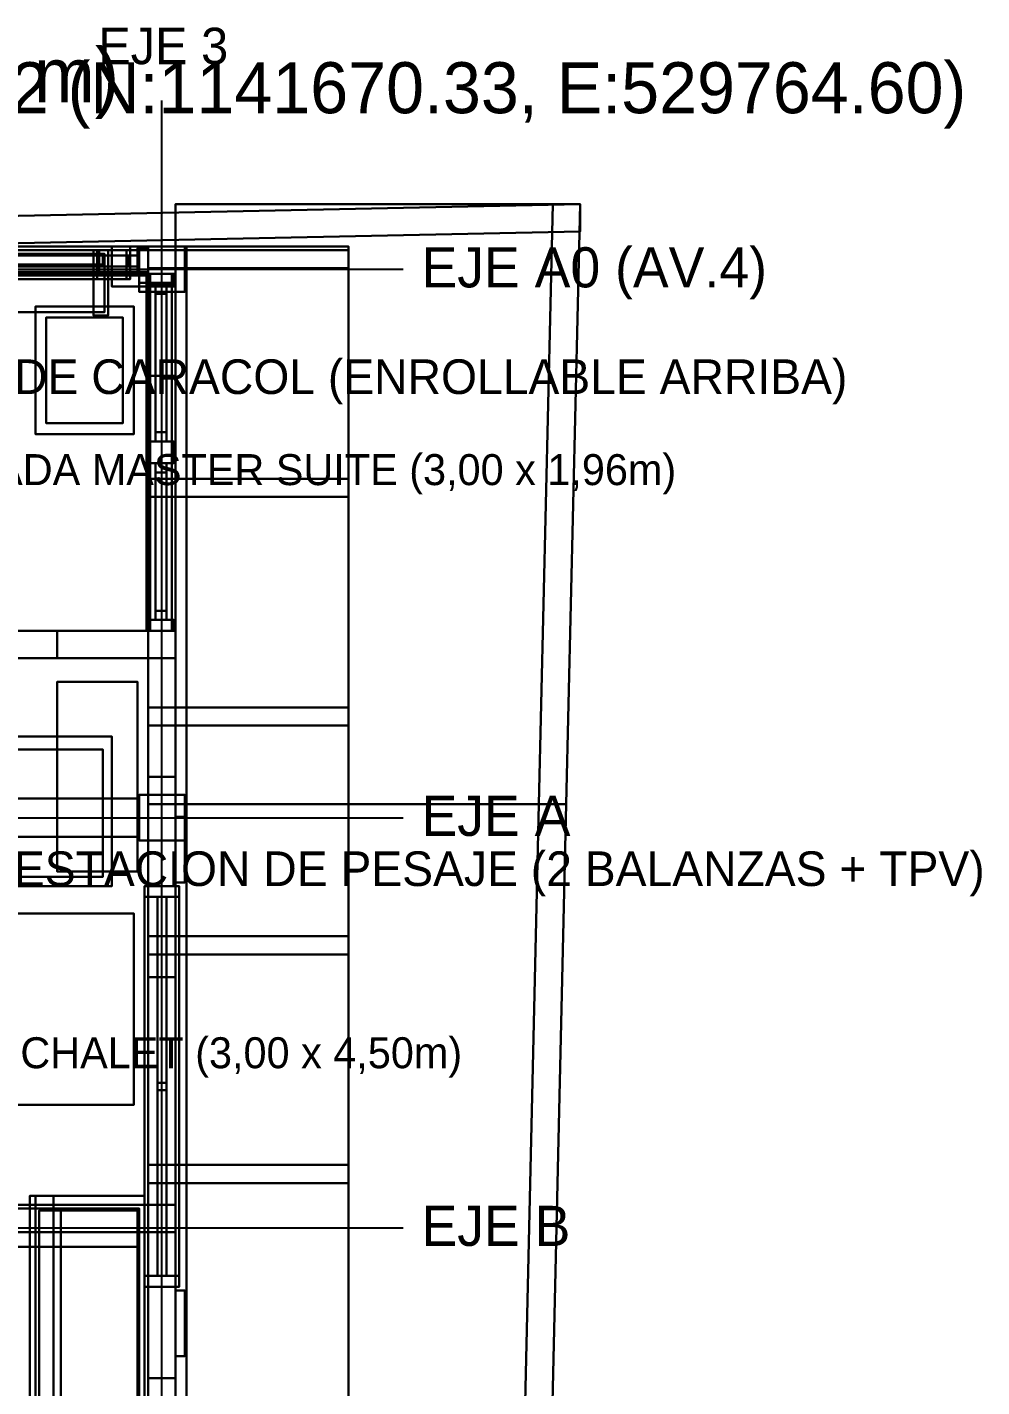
# Model space of a CAD drawing. Header units: metres. Extents: x -0.6 to 96.4, y -1.3 to 40.2.
# Drawn here: x 8.34 to 13.58, y 18.45 to 25.91 of the extents above; entities that cross this region are included whole.
import ezdxf

# ---------------------------------------------------------------- set-up
doc = ezdxf.new("R2010")
doc.units = ezdxf.units.M
for name, color, linetype in [('CERCA_PERIMETRAL_3D', 8, 'CONTINUOUS'), ('COLUMNAS_3D', 1, 'CONTINUOUS'), ('CUBIERTA_CHALET_3D', 9, 'CONTINUOUS'), ('EJES_ESTRUCTURALES', 1, 'CONTINUOUS'), ('LOSA_PISO_3D', 8, 'CONTINUOUS'), ('MUROS_EXTERIORES_3D', 7, 'CONTINUOUS'), ('P2_BALCON_MADERA_3D', 30, 'CONTINUOUS'), ('P2_CARPINTERIA_RUSTICA_3D', 34, 'CONTINUOUS'), ('P2_COLUMNAS_3D', 1, 'CONTINUOUS'), ('P2_LOSA_PISO_3D', 8, 'CONTINUOUS'), ('P2_MOBILIARIO_SUITE_3D', 30, 'CONTINUOUS'), ('P2_MUROS_MADERA_EXT_3D', 34, 'CONTINUOUS'), ('P2_ROTULOS', 6, 'CONTINUOUS'), ('P2_TIMBER_FRAME_3D', 34, 'CONTINUOUS'), ('PB_MOBILIARIO_COMERCIAL_3D', 30, 'CONTINUOUS'), ('PB_TIMBER_FRAME_3D', 34, 'CONTINUOUS'), ('PB_ZOCALO_PIEDRA_3D', 8, 'CONTINUOUS'), ('ROTULOS_TEXTO', 2, 'CONTINUOUS'), ('TERRENO_3D', 3, 'CONTINUOUS')]:
    doc.layers.add(name, color=color, linetype=linetype)

msp = doc.modelspace()

# ---------------------------------------------------------------- linework, layer by layer
at = {"layer": 'CERCA_PERIMETRAL_3D', "color": 1}
for points in [[(0, 24.556, -0.2), (11.3703, 24.7909, -0.2), (11.3703, 24.9409, -0.2), (0, 24.706, -0.2)], [(0, 24.556, 0.1), (11.3703, 24.7909, 0.1), (11.3703, 24.9409, 0.1), (0, 24.706, 0.1)], [(0, 24.706, -0.2), (11.3703, 24.9409, -0.2), (11.3703, 24.9409, 0.1), (0, 24.706, 0.1)], [(11.3703, 24.7909, -0.2), (11.3703, 24.9409, -0.2), (11.3703, 24.9409, 0.1), (11.3703, 24.7909, 0.1)], [(0, 24.556, -0.2), (11.3703, 24.7909, -0.2), (11.3703, 24.7909, 0.1), (0, 24.556, 0.1)]]:
    msp.add_3dface(points, dxfattribs=at)
at = {"layer": 'CERCA_PERIMETRAL_3D', "color": 8}
for points in [[(11.1449, 21.65), (11.2949, 21.65), (11.3703, 24.9409), (11.2203, 24.9409)], [(11.1449, 21.65, 2.2), (11.2949, 21.65, 2.2), (11.3703, 24.9409, 2.2), (11.2203, 24.9409, 2.2)], [(11.1449, 21.65), (11.2203, 24.9409), (11.2203, 24.9409, 2.2), (11.1449, 21.65, 2.2)], [(11.2203, 24.9409), (11.3703, 24.9409), (11.3703, 24.9409, 2.2), (11.2203, 24.9409, 2.2)], [(11.2949, 21.65), (11.3703, 24.9409), (11.3703, 24.9409, 2.2), (11.2949, 21.65, 2.2)], [(10.9743, 14.2, -1.05), (11.1243, 14.2, -1.05), (11.2949, 21.65), (11.1449, 21.65)], [(10.9743, 14.2, 1.15), (11.1243, 14.2, 1.15), (11.2949, 21.65, 2.2), (11.1449, 21.65, 2.2)], [(10.9743, 14.2, -1.05), (11.1449, 21.65), (11.1449, 21.65, 2.2), (10.9743, 14.2, 1.15)], [(11.1243, 14.2, -1.05), (11.2949, 21.65), (11.2949, 21.65, 2.2), (11.1243, 14.2, 1.15)], [(11.1449, 21.65), (11.2949, 21.65), (11.2949, 21.65, 2.2), (11.1449, 21.65, 2.2)], [(11.1449, 21.65), (11.2949, 21.65), (11.2949, 21.65, 2.2), (11.1449, 21.65, 2.2)]]:
    msp.add_3dface(points, dxfattribs=at)
at = {"layer": 'COLUMNAS_3D', "color": 1}
for points in [[(8.95, 24.46), (9.2, 24.46), (9.2, 24.71), (8.95, 24.71)], [(8.95, 24.46, 2.85), (9.2, 24.46, 2.85), (9.2, 24.71, 2.85), (8.95, 24.71, 2.85)], [(8.95, 24.71), (9.2, 24.71), (9.2, 24.71, 2.85), (8.95, 24.71, 2.85)], [(8.95, 24.46), (8.95, 24.71), (8.95, 24.71, 2.85), (8.95, 24.46, 2.85)], [(9.2, 24.46), (9.2, 24.71), (9.2, 24.71, 2.85), (9.2, 24.46, 2.85)], [(8.95, 24.46), (9.2, 24.46), (9.2, 24.46, 2.85), (8.95, 24.46, 2.85)], [(8.95, 21.45), (9.2, 21.45), (9.2, 21.7), (8.95, 21.7)], [(8.95, 21.45, 2.85), (9.2, 21.45, 2.85), (9.2, 21.7, 2.85), (8.95, 21.7, 2.85)], [(8.95, 21.7), (9.2, 21.7), (9.2, 21.7, 2.85), (8.95, 21.7, 2.85)], [(8.95, 21.45), (8.95, 21.7), (8.95, 21.7, 2.85), (8.95, 21.45, 2.85)], [(9.2, 21.45), (9.2, 21.7), (9.2, 21.7, 2.85), (9.2, 21.45, 2.85)], [(8.95, 21.45), (9.2, 21.45), (9.2, 21.45, 2.85), (8.95, 21.45, 2.85)]]:
    msp.add_3dface(points, dxfattribs=at)
at = {"layer": 'CUBIERTA_CHALET_3D', "color": 9}
for points in [[(4.85, 2, 8.6994), (10.1, 2, 5.4189), (10.1, 24.71, 5.4189), (4.85, 24.71, 8.6994)], [(4.85, 2, 8.8794), (10.1, 2, 5.5989), (10.1, 24.71, 5.5989), (4.85, 24.71, 8.8794)], [(4.85, 24.71, 8.6994), (10.1, 24.71, 5.4189), (10.1, 24.71, 5.5989), (4.85, 24.71, 8.8794)], [(10.1, 2, 5.4189), (10.1, 24.71, 5.4189), (10.1, 24.71, 5.5989), (10.1, 2, 5.5989)]]:
    msp.add_3dface(points, dxfattribs=at)
at = {"layer": 'EJES_ESTRUCTURALES', "color": 1}
for p, q in [((9.075, 1.8), (9.075, 25.51)), ((-0.6, 24.585), (10.4, 24.585)), ((-0.6, 21.575), (10.4, 21.575)), ((-0.6, 19.325), (10.4, 19.325))]:
    msp.add_line(p, q, dxfattribs=at)
at = {"layer": 'LOSA_PISO_3D', "color": 8}
for points in [[(0.15, 10.35, -0.15), (9.15, 10.35, -0.15), (9.15, 24.71, -0.15), (0.15, 24.71, -0.15)], [(0.15, 10.35), (9.15, 10.35), (9.15, 24.71), (0.15, 24.71)], [(0.15, 24.71, -0.15), (9.15, 24.71, -0.15), (9.15, 24.71), (0.15, 24.71)], [(9.15, 10.35, -0.15), (9.15, 24.71, -0.15), (9.15, 24.71), (9.15, 10.35)]]:
    msp.add_3dface(points, dxfattribs=at)
at = {"layer": 'MUROS_EXTERIORES_3D', "color": 7}
for points in [[(6.2, 24.56, 2.4), (8.8, 24.56, 2.4), (8.8, 24.71, 2.4), (6.2, 24.71, 2.4)], [(6.2, 24.56, 2.85), (8.8, 24.56, 2.85), (8.8, 24.71, 2.85), (6.2, 24.71, 2.85)], [(6.2, 24.71, 2.4), (8.8, 24.71, 2.4), (8.8, 24.71, 2.85), (6.2, 24.71, 2.85)], [(8.8, 24.56, 2.4), (8.8, 24.71, 2.4), (8.8, 24.71, 2.85), (8.8, 24.56, 2.85)], [(8.8, 24.56), (9.15, 24.56), (9.15, 24.71), (8.8, 24.71)], [(8.8, 24.56, 2.85), (9.15, 24.56, 2.85), (9.15, 24.71, 2.85), (8.8, 24.71, 2.85)], [(8.8, 24.71), (9.15, 24.71), (9.15, 24.71, 2.85), (8.8, 24.71, 2.85)], [(8.8, 24.56), (8.8, 24.71), (8.8, 24.71, 2.85), (8.8, 24.56, 2.85)], [(9, 24), (9.15, 24), (9.15, 24.71), (9, 24.71)], [(9, 24, 2.85), (9.15, 24, 2.85), (9.15, 24.71, 2.85), (9, 24.71, 2.85)], [(9, 24.71), (9.15, 24.71), (9.15, 24.71, 2.85), (9, 24.71, 2.85)], [(9, 24), (9, 24.71), (9, 24.71, 2.85), (9, 24, 2.85)], [(9.15, 24.56), (9.15, 24.71), (9.15, 24.71, 2.85), (9.15, 24.56, 2.85)], [(9.15, 24), (9.15, 24.71), (9.15, 24.71, 2.85), (9.15, 24, 2.85)], [(6.2, 24.56, 2.4), (8.8, 24.56, 2.4), (8.8, 24.56, 2.85), (6.2, 24.56, 2.85)], [(8.8, 24.56), (9.15, 24.56), (9.15, 24.56, 2.85), (8.8, 24.56, 2.85)], [(9, 21.8), (9.15, 21.8), (9.15, 24), (9, 24)], [(9, 21.8, 1), (9.15, 21.8, 1), (9.15, 24, 1), (9, 24, 1)], [(9, 24), (9.15, 24), (9.15, 24, 1), (9, 24, 1)], [(9, 21.8), (9, 24), (9, 24, 1), (9, 21.8, 1)], [(9, 21.8, 2.1), (9.15, 21.8, 2.1), (9.15, 24, 2.1), (9, 24, 2.1)], [(9, 21.8, 2.85), (9.15, 21.8, 2.85), (9.15, 24, 2.85), (9, 24, 2.85)], [(9, 24, 2.1), (9.15, 24, 2.1), (9.15, 24, 2.85), (9, 24, 2.85)], [(9, 21.8, 2.1), (9, 24, 2.1), (9, 24, 2.85), (9, 21.8, 2.85)], [(9, 24), (9.15, 24), (9.15, 24, 2.85), (9, 24, 2.85)], [(9.15, 21.8), (9.15, 24), (9.15, 24, 1), (9.15, 21.8, 1)], [(9.15, 21.8, 2.1), (9.15, 24, 2.1), (9.15, 24, 2.85), (9.15, 21.8, 2.85)], [(9, 20.7), (9.15, 20.7), (9.15, 21.8), (9, 21.8)], [(9, 20.7, 2.85), (9.15, 20.7, 2.85), (9.15, 21.8, 2.85), (9, 21.8, 2.85)], [(9, 21.8), (9.15, 21.8), (9.15, 21.8, 2.85), (9, 21.8, 2.85)], [(9, 20.7), (9, 21.8), (9, 21.8, 2.85), (9, 20.7, 2.85)], [(9, 21.8), (9.15, 21.8), (9.15, 21.8, 1), (9, 21.8, 1)], [(9, 21.8, 2.1), (9.15, 21.8, 2.1), (9.15, 21.8, 2.85), (9, 21.8, 2.85)], [(9.15, 20.7), (9.15, 21.8), (9.15, 21.8, 2.85), (9.15, 20.7, 2.85)], [(9, 14.2, -1.05), (9.15, 14.2, -1.05), (9.15, 21.65, -0.02), (9, 21.65, -0.02)], [(9, 14.2), (9.15, 14.2), (9.15, 21.65), (9, 21.65)], [(9, 21.65, -0.02), (9.15, 21.65, -0.02), (9.15, 21.65), (9, 21.65)], [(9, 14.2, -1.05), (9, 21.65, -0.02), (9, 21.65), (9, 14.2)], [(9.15, 14.2, -1.05), (9.15, 21.65, -0.02), (9.15, 21.65), (9.15, 14.2)], [(9, 18.5), (9.15, 18.5), (9.15, 20.7), (9, 20.7)], [(9, 18.5, 1), (9.15, 18.5, 1), (9.15, 20.7, 1), (9, 20.7, 1)], [(9, 20.7), (9.15, 20.7), (9.15, 20.7, 1), (9, 20.7, 1)], [(9, 18.5), (9, 20.7), (9, 20.7, 1), (9, 18.5, 1)], [(9, 18.5, 2.1), (9.15, 18.5, 2.1), (9.15, 20.7, 2.1), (9, 20.7, 2.1)], [(9, 18.5, 2.85), (9.15, 18.5, 2.85), (9.15, 20.7, 2.85), (9, 20.7, 2.85)], [(9, 20.7, 2.1), (9.15, 20.7, 2.1), (9.15, 20.7, 2.85), (9, 20.7, 2.85)], [(9, 18.5, 2.1), (9, 20.7, 2.1), (9, 20.7, 2.85), (9, 18.5, 2.85)], [(9, 20.7), (9.15, 20.7), (9.15, 20.7, 2.85), (9, 20.7, 2.85)], [(9.15, 18.5), (9.15, 20.7), (9.15, 20.7, 1), (9.15, 18.5, 1)], [(9.15, 18.5, 2.1), (9.15, 20.7, 2.1), (9.15, 20.7, 2.85), (9.15, 18.5, 2.85)], [(9, 17.05), (9.15, 17.05), (9.15, 18.5), (9, 18.5)], [(9, 17.05, 2.85), (9.15, 17.05, 2.85), (9.15, 18.5, 2.85), (9, 18.5, 2.85)], [(9, 18.5), (9.15, 18.5), (9.15, 18.5, 2.85), (9, 18.5, 2.85)], [(9, 17.05), (9, 18.5), (9, 18.5, 2.85), (9, 17.05, 2.85)], [(9, 18.5), (9.15, 18.5), (9.15, 18.5, 1), (9, 18.5, 1)], [(9, 18.5, 2.1), (9.15, 18.5, 2.1), (9.15, 18.5, 2.85), (9, 18.5, 2.85)], [(9.15, 17.05), (9.15, 18.5), (9.15, 18.5, 2.85), (9.15, 17.05, 2.85)]]:
    msp.add_3dface(points, dxfattribs=at)
at = {"layer": 'P2_BALCON_MADERA_3D', "color": 30}
for points in [[(6, 24.55, 3.97), (9, 24.55, 3.97), (9, 24.71, 3.97), (6, 24.71, 3.97)], [(6, 24.55, 4.05), (9, 24.55, 4.05), (9, 24.71, 4.05), (6, 24.71, 4.05)], [(6, 24.71, 3.97), (9, 24.71, 3.97), (9, 24.71, 4.05), (6, 24.71, 4.05)], [(8.94, 24.56, 3), (9, 24.56, 3), (9, 24.7, 3), (8.94, 24.7, 3)], [(8.94, 24.56, 4.05), (9, 24.56, 4.05), (9, 24.7, 4.05), (8.94, 24.7, 4.05)], [(8.94, 24.7, 3), (9, 24.7, 3), (9, 24.7, 4.05), (8.94, 24.7, 4.05)], [(8.94, 24.56, 3), (8.94, 24.7, 3), (8.94, 24.7, 4.05), (8.94, 24.56, 4.05)], [(9, 24.55, 3.97), (9, 24.71, 3.97), (9, 24.71, 4.05), (9, 24.55, 4.05)], [(9, 24.56, 3), (9, 24.7, 3), (9, 24.7, 4.05), (9, 24.56, 4.05)], [(6, 24.57, 3.05), (9, 24.57, 3.05), (9, 24.69, 3.05), (6, 24.69, 3.05)], [(6, 24.57, 3.13), (9, 24.57, 3.13), (9, 24.69, 3.13), (6, 24.69, 3.13)], [(6, 24.69, 3.05), (9, 24.69, 3.05), (9, 24.69, 3.13), (6, 24.69, 3.13)], [(8.06, 24.66, 3.13), (8.11, 24.66, 3.13), (8.94, 24.66, 3.97), (8.89, 24.66, 3.97)], [(8.06, 24.6, 3.13), (8.06, 24.66, 3.13), (8.89, 24.66, 3.97), (8.89, 24.6, 3.97)], [(8.89, 24.66, 3.13), (8.94, 24.66, 3.13), (8.11, 24.66, 3.97), (8.06, 24.66, 3.97)], [(8.89, 24.6, 3.13), (8.89, 24.66, 3.13), (8.06, 24.66, 3.97), (8.06, 24.6, 3.97)], [(8.11, 24.6, 3.13), (8.11, 24.66, 3.13), (8.94, 24.66, 3.97), (8.94, 24.6, 3.97)], [(8.94, 24.6, 3.13), (8.94, 24.66, 3.13), (8.11, 24.66, 3.97), (8.11, 24.6, 3.97)], [(8.89, 24.6, 3.97), (8.94, 24.6, 3.97), (8.94, 24.66, 3.97), (8.89, 24.66, 3.97)], [(8.89, 24.6, 3.13), (8.94, 24.6, 3.13), (8.94, 24.66, 3.13), (8.89, 24.66, 3.13)], [(9, 24.57, 3.05), (9, 24.69, 3.05), (9, 24.69, 3.13), (9, 24.57, 3.13)], [(6, 24.57, 3.05), (9, 24.57, 3.05), (9, 24.57, 3.13), (6, 24.57, 3.13)], [(6, 24.55, 3.97), (9, 24.55, 3.97), (9, 24.55, 4.05), (6, 24.55, 4.05)], [(8.06, 24.6, 3.13), (8.11, 24.6, 3.13), (8.94, 24.6, 3.97), (8.89, 24.6, 3.97)], [(8.89, 24.6, 3.13), (8.94, 24.6, 3.13), (8.11, 24.6, 3.97), (8.06, 24.6, 3.97)], [(8.94, 24.56, 3), (9, 24.56, 3), (9, 24.56, 4.05), (8.94, 24.56, 4.05)], [(8.99, 22.6, 3.97), (9.15, 22.6, 3.97), (9.15, 24.56, 3.97), (8.99, 24.56, 3.97)], [(8.99, 22.6, 4.05), (9.15, 22.6, 4.05), (9.15, 24.56, 4.05), (8.99, 24.56, 4.05)], [(8.99, 24.56, 3.97), (9.15, 24.56, 3.97), (9.15, 24.56, 4.05), (8.99, 24.56, 4.05)], [(8.99, 22.6, 3.97), (8.99, 24.56, 3.97), (8.99, 24.56, 4.05), (8.99, 22.6, 4.05)], [(9, 24.5, 3), (9.14, 24.5, 3), (9.14, 24.56, 3), (9, 24.56, 3)], [(9, 24.5, 4.05), (9.14, 24.5, 4.05), (9.14, 24.56, 4.05), (9, 24.56, 4.05)], [(9, 24.56, 3), (9.14, 24.56, 3), (9.14, 24.56, 4.05), (9, 24.56, 4.05)], [(9, 24.5, 3), (9, 24.56, 3), (9, 24.56, 4.05), (9, 24.5, 4.05)], [(9.01, 22.6, 3.05), (9.13, 22.6, 3.05), (9.13, 24.56, 3.05), (9.01, 24.56, 3.05)], [(9.01, 22.6, 3.13), (9.13, 22.6, 3.13), (9.13, 24.56, 3.13), (9.01, 24.56, 3.13)], [(9.01, 24.56, 3.05), (9.13, 24.56, 3.05), (9.13, 24.56, 3.13), (9.01, 24.56, 3.13)], [(9.01, 22.6, 3.05), (9.01, 24.56, 3.05), (9.01, 24.56, 3.13), (9.01, 22.6, 3.13)], [(9.13, 22.6, 3.05), (9.13, 24.56, 3.05), (9.13, 24.56, 3.13), (9.13, 22.6, 3.13)], [(9.14, 24.5, 3), (9.14, 24.56, 3), (9.14, 24.56, 4.05), (9.14, 24.5, 4.05)], [(9.15, 22.6, 3.97), (9.15, 24.56, 3.97), (9.15, 24.56, 4.05), (9.15, 22.6, 4.05)], [(9, 24.5, 3), (9.14, 24.5, 3), (9.14, 24.5, 4.05), (9, 24.5, 4.05)], [(9.04, 24.45, 3.97), (9.1, 24.45, 3.97), (9.1, 24.5, 3.97), (9.04, 24.5, 3.97)], [(9.04, 23.69, 3.13), (9.1, 23.69, 3.13), (9.1, 24.5, 3.97), (9.04, 24.5, 3.97)], [(9.04, 23.64, 3.13), (9.04, 23.69, 3.13), (9.04, 24.5, 3.97), (9.04, 24.45, 3.97)], [(9.04, 24.45, 3.13), (9.1, 24.45, 3.13), (9.1, 24.5, 3.13), (9.04, 24.5, 3.13)], [(9.04, 24.5, 3.13), (9.1, 24.5, 3.13), (9.1, 23.69, 3.97), (9.04, 23.69, 3.97)], [(9.04, 24.45, 3.13), (9.04, 24.5, 3.13), (9.04, 23.69, 3.97), (9.04, 23.64, 3.97)], [(9.1, 23.64, 3.13), (9.1, 23.69, 3.13), (9.1, 24.5, 3.97), (9.1, 24.45, 3.97)], [(9.1, 24.45, 3.13), (9.1, 24.5, 3.13), (9.1, 23.69, 3.97), (9.1, 23.64, 3.97)], [(9.04, 23.64, 3.13), (9.1, 23.64, 3.13), (9.1, 24.45, 3.97), (9.04, 24.45, 3.97)], [(9.04, 24.45, 3.13), (9.1, 24.45, 3.13), (9.1, 23.64, 3.97), (9.04, 23.64, 3.97)], [(9.04, 23.64, 3.13), (9.1, 23.64, 3.13), (9.1, 23.69, 3.13), (9.04, 23.69, 3.13)], [(9.04, 23.64, 3.97), (9.1, 23.64, 3.97), (9.1, 23.69, 3.97), (9.04, 23.69, 3.97)], [(9, 23.52, 3), (9.14, 23.52, 3), (9.14, 23.64, 3), (9, 23.64, 3)], [(9, 23.52, 4.05), (9.14, 23.52, 4.05), (9.14, 23.64, 4.05), (9, 23.64, 4.05)], [(9, 23.64, 3), (9.14, 23.64, 3), (9.14, 23.64, 4.05), (9, 23.64, 4.05)], [(9, 23.52, 3), (9, 23.64, 3), (9, 23.64, 4.05), (9, 23.52, 4.05)], [(9.14, 23.52, 3), (9.14, 23.64, 3), (9.14, 23.64, 4.05), (9.14, 23.52, 4.05)], [(9, 23.52, 3), (9.14, 23.52, 3), (9.14, 23.52, 4.05), (9, 23.52, 4.05)], [(9.04, 23.47, 3.97), (9.1, 23.47, 3.97), (9.1, 23.52, 3.97), (9.04, 23.52, 3.97)], [(9.04, 22.71, 3.13), (9.1, 22.71, 3.13), (9.1, 23.52, 3.97), (9.04, 23.52, 3.97)], [(9.04, 22.66, 3.13), (9.04, 22.71, 3.13), (9.04, 23.52, 3.97), (9.04, 23.47, 3.97)], [(9.04, 23.47, 3.13), (9.1, 23.47, 3.13), (9.1, 23.52, 3.13), (9.04, 23.52, 3.13)], [(9.04, 23.52, 3.13), (9.1, 23.52, 3.13), (9.1, 22.71, 3.97), (9.04, 22.71, 3.97)], [(9.04, 23.47, 3.13), (9.04, 23.52, 3.13), (9.04, 22.71, 3.97), (9.04, 22.66, 3.97)], [(9.1, 22.66, 3.13), (9.1, 22.71, 3.13), (9.1, 23.52, 3.97), (9.1, 23.47, 3.97)], [(9.1, 23.47, 3.13), (9.1, 23.52, 3.13), (9.1, 22.71, 3.97), (9.1, 22.66, 3.97)], [(9.04, 22.66, 3.13), (9.1, 22.66, 3.13), (9.1, 23.47, 3.97), (9.04, 23.47, 3.97)], [(9.04, 23.47, 3.13), (9.1, 23.47, 3.13), (9.1, 22.66, 3.97), (9.04, 22.66, 3.97)], [(9.04, 22.66, 3.13), (9.1, 22.66, 3.13), (9.1, 22.71, 3.13), (9.04, 22.71, 3.13)], [(9.04, 22.66, 3.97), (9.1, 22.66, 3.97), (9.1, 22.71, 3.97), (9.04, 22.71, 3.97)], [(9, 22.6, 3), (9.14, 22.6, 3), (9.14, 22.66, 3), (9, 22.66, 3)], [(9, 22.6, 4.05), (9.14, 22.6, 4.05), (9.14, 22.66, 4.05), (9, 22.66, 4.05)], [(9, 22.66, 3), (9.14, 22.66, 3), (9.14, 22.66, 4.05), (9, 22.66, 4.05)], [(9, 22.6, 3), (9, 22.66, 3), (9, 22.66, 4.05), (9, 22.6, 4.05)], [(9.14, 22.6, 3), (9.14, 22.66, 3), (9.14, 22.66, 4.05), (9.14, 22.6, 4.05)], [(8.99, 22.6, 3.97), (9.15, 22.6, 3.97), (9.15, 22.6, 4.05), (8.99, 22.6, 4.05)], [(9, 22.6, 3), (9.14, 22.6, 3), (9.14, 22.6, 4.05), (9, 22.6, 4.05)], [(9.01, 22.6, 3.05), (9.13, 22.6, 3.05), (9.13, 22.6, 3.13), (9.01, 22.6, 3.13)]]:
    msp.add_3dface(points, dxfattribs=at)
at = {"layer": 'P2_CARPINTERIA_RUSTICA_3D', "color": 34}
for points in [[(9.15, 21.22, 3.9), (9.2, 21.22, 3.9), (9.2, 21.58, 3.9), (9.15, 21.58, 3.9)], [(9.15, 21.22, 5.2), (9.2, 21.22, 5.2), (9.2, 21.58, 5.2), (9.15, 21.58, 5.2)], [(9.15, 21.58, 3.9), (9.2, 21.58, 3.9), (9.2, 21.58, 5.2), (9.15, 21.58, 5.2)], [(9.15, 21.22, 3.9), (9.15, 21.58, 3.9), (9.15, 21.58, 5.2), (9.15, 21.22, 5.2)], [(9.2, 21.22, 3.9), (9.2, 21.58, 3.9), (9.2, 21.58, 5.2), (9.2, 21.22, 5.2)], [(8.98, 19, 3.9), (9.17, 19, 3.9), (9.17, 21.2, 3.9), (8.98, 21.2, 3.9)], [(8.98, 19, 3.96), (9.17, 19, 3.96), (9.17, 21.2, 3.96), (8.98, 21.2, 3.96)], [(8.98, 21.2, 3.9), (9.17, 21.2, 3.9), (9.17, 21.2, 3.96), (8.98, 21.2, 3.96)], [(8.98, 19, 3.9), (8.98, 21.2, 3.9), (8.98, 21.2, 3.96), (8.98, 19, 3.96)], [(8.98, 19, 5.14), (9.17, 19, 5.14), (9.17, 21.2, 5.14), (8.98, 21.2, 5.14)], [(8.98, 19, 5.2), (9.17, 19, 5.2), (9.17, 21.2, 5.2), (8.98, 21.2, 5.2)], [(8.98, 21.2, 5.14), (9.17, 21.2, 5.14), (9.17, 21.2, 5.2), (8.98, 21.2, 5.2)], [(8.98, 19, 5.14), (8.98, 21.2, 5.14), (8.98, 21.2, 5.2), (8.98, 19, 5.2)], [(8.98, 21.14, 3.96), (9.17, 21.14, 3.96), (9.17, 21.2, 3.96), (8.98, 21.2, 3.96)], [(8.98, 21.14, 5.14), (9.17, 21.14, 5.14), (9.17, 21.2, 5.14), (8.98, 21.2, 5.14)], [(8.98, 21.2, 3.96), (9.17, 21.2, 3.96), (9.17, 21.2, 5.14), (8.98, 21.2, 5.14)], [(8.98, 21.14, 3.96), (8.98, 21.2, 3.96), (8.98, 21.2, 5.14), (8.98, 21.14, 5.14)], [(9.15, 21.22, 3.9), (9.2, 21.22, 3.9), (9.2, 21.22, 5.2), (9.15, 21.22, 5.2)], [(9.17, 19, 3.9), (9.17, 21.2, 3.9), (9.17, 21.2, 3.96), (9.17, 19, 3.96)], [(9.17, 19, 5.14), (9.17, 21.2, 5.14), (9.17, 21.2, 5.2), (9.17, 19, 5.2)], [(9.17, 21.14, 3.96), (9.17, 21.2, 3.96), (9.17, 21.2, 5.14), (9.17, 21.14, 5.14)], [(8.98, 21.14, 3.96), (9.17, 21.14, 3.96), (9.17, 21.14, 5.14), (8.98, 21.14, 5.14)], [(9.05, 19.06, 4.53), (9.1, 19.06, 4.53), (9.1, 21.14, 4.53), (9.05, 21.14, 4.53)], [(9.05, 19.06, 4.57), (9.1, 19.06, 4.57), (9.1, 21.14, 4.57), (9.05, 21.14, 4.57)], [(9.05, 21.14, 4.53), (9.1, 21.14, 4.53), (9.1, 21.14, 4.57), (9.05, 21.14, 4.57)], [(9.05, 19.06, 4.53), (9.05, 21.14, 4.53), (9.05, 21.14, 4.57), (9.05, 19.06, 4.57)], [(9.1, 19.06, 4.53), (9.1, 21.14, 4.53), (9.1, 21.14, 4.57), (9.1, 19.06, 4.57)], [(9.05, 20.08, 3.96), (9.1, 20.08, 3.96), (9.1, 20.12, 3.96), (9.05, 20.12, 3.96)], [(9.05, 20.08, 5.14), (9.1, 20.08, 5.14), (9.1, 20.12, 5.14), (9.05, 20.12, 5.14)], [(9.05, 20.12, 3.96), (9.1, 20.12, 3.96), (9.1, 20.12, 5.14), (9.05, 20.12, 5.14)], [(9.05, 20.08, 3.96), (9.05, 20.12, 3.96), (9.05, 20.12, 5.14), (9.05, 20.08, 5.14)], [(9.05, 20.08, 3.96), (9.1, 20.08, 3.96), (9.1, 20.08, 5.14), (9.05, 20.08, 5.14)], [(9.1, 20.08, 3.96), (9.1, 20.12, 3.96), (9.1, 20.12, 5.14), (9.1, 20.08, 5.14)], [(8.98, 19, 3.96), (9.17, 19, 3.96), (9.17, 19.06, 3.96), (8.98, 19.06, 3.96)], [(8.98, 19, 5.14), (9.17, 19, 5.14), (9.17, 19.06, 5.14), (8.98, 19.06, 5.14)], [(8.98, 19.06, 3.96), (9.17, 19.06, 3.96), (9.17, 19.06, 5.14), (8.98, 19.06, 5.14)], [(8.98, 19, 3.96), (8.98, 19.06, 3.96), (8.98, 19.06, 5.14), (8.98, 19, 5.14)], [(9.05, 19.06, 4.53), (9.1, 19.06, 4.53), (9.1, 19.06, 4.57), (9.05, 19.06, 4.57)], [(9.17, 19, 3.96), (9.17, 19.06, 3.96), (9.17, 19.06, 5.14), (9.17, 19, 5.14)], [(8.98, 19, 3.9), (9.17, 19, 3.9), (9.17, 19, 3.96), (8.98, 19, 3.96)], [(8.98, 19, 5.14), (9.17, 19, 5.14), (9.17, 19, 5.2), (8.98, 19, 5.2)], [(8.98, 19, 3.96), (9.17, 19, 3.96), (9.17, 19, 5.14), (8.98, 19, 5.14)], [(9.15, 18.62, 3.9), (9.2, 18.62, 3.9), (9.2, 18.98, 3.9), (9.15, 18.98, 3.9)], [(9.15, 18.62, 5.2), (9.2, 18.62, 5.2), (9.2, 18.98, 5.2), (9.15, 18.98, 5.2)], [(9.15, 18.98, 3.9), (9.2, 18.98, 3.9), (9.2, 18.98, 5.2), (9.15, 18.98, 5.2)], [(9.15, 18.62, 3.9), (9.15, 18.98, 3.9), (9.15, 18.98, 5.2), (9.15, 18.62, 5.2)], [(9.2, 18.62, 3.9), (9.2, 18.98, 3.9), (9.2, 18.98, 5.2), (9.2, 18.62, 5.2)], [(9.15, 18.62, 3.9), (9.2, 18.62, 3.9), (9.2, 18.62, 5.2), (9.15, 18.62, 5.2)]]:
    msp.add_3dface(points, dxfattribs=at)
at = {"layer": 'P2_COLUMNAS_3D', "color": 1}
for points in [[(8.95, 24.46, 3), (9.2, 24.46, 3), (9.2, 24.71, 3), (8.95, 24.71, 3)], [(8.95, 24.46, 5.85), (9.2, 24.46, 5.85), (9.2, 24.71, 5.85), (8.95, 24.71, 5.85)], [(8.95, 24.71, 3), (9.2, 24.71, 3), (9.2, 24.71, 5.85), (8.95, 24.71, 5.85)], [(8.95, 24.46, 3), (8.95, 24.71, 3), (8.95, 24.71, 5.85), (8.95, 24.46, 5.85)], [(9.2, 24.46, 3), (9.2, 24.71, 3), (9.2, 24.71, 5.85), (9.2, 24.46, 5.85)], [(8.95, 24.46, 3), (9.2, 24.46, 3), (9.2, 24.46, 5.85), (8.95, 24.46, 5.85)], [(8.95, 21.45, 3), (9.2, 21.45, 3), (9.2, 21.7, 3), (8.95, 21.7, 3)], [(8.95, 21.45, 5.85), (9.2, 21.45, 5.85), (9.2, 21.7, 5.85), (8.95, 21.7, 5.85)], [(8.95, 21.7, 3), (9.2, 21.7, 3), (9.2, 21.7, 5.85), (8.95, 21.7, 5.85)], [(8.95, 21.45, 3), (8.95, 21.7, 3), (8.95, 21.7, 5.85), (8.95, 21.45, 5.85)], [(9.2, 21.45, 3), (9.2, 21.7, 3), (9.2, 21.7, 5.85), (9.2, 21.45, 5.85)], [(8.95, 21.45, 3), (9.2, 21.45, 3), (9.2, 21.45, 5.85), (8.95, 21.45, 5.85)]]:
    msp.add_3dface(points, dxfattribs=at)
at = {"layer": 'P2_LOSA_PISO_3D', "color": 8}
for points in [[(0.15, 10.35, 2.85), (9.15, 10.35, 2.85), (9.15, 24.71, 2.85), (0.15, 24.71, 2.85)], [(0.15, 10.35, 3), (9.15, 10.35, 3), (9.15, 24.71, 3), (0.15, 24.71, 3)], [(0.15, 24.71, 2.85), (9.15, 24.71, 2.85), (9.15, 24.71, 3), (0.15, 24.71, 3)], [(9.15, 10.35, 2.85), (9.15, 24.71, 2.85), (9.15, 24.71, 3), (9.15, 10.35, 3)]]:
    msp.add_3dface(points, dxfattribs=at)
at = {"layer": 'P2_MOBILIARIO_SUITE_3D', "color": 8}
for points in [[(8.38, 23.68, 3), (8.92, 23.68, 3), (8.92, 24.38, 3), (8.38, 24.38, 3)], [(8.38, 23.68, 3.5), (8.92, 23.68, 3.5), (8.92, 24.38, 3.5), (8.38, 24.38, 3.5)], [(8.38, 24.38, 3), (8.92, 24.38, 3), (8.92, 24.38, 3.5), (8.38, 24.38, 3.5)], [(8.38, 23.68, 3), (8.38, 24.38, 3), (8.38, 24.38, 3.5), (8.38, 23.68, 3.5)], [(8.92, 23.68, 3), (8.92, 24.38, 3), (8.92, 24.38, 3.5), (8.92, 23.68, 3.5)], [(8.38, 23.68, 3), (8.92, 23.68, 3), (8.92, 23.68, 3.5), (8.38, 23.68, 3.5)]]:
    msp.add_3dface(points, dxfattribs=at)
at = {"layer": 'P2_MOBILIARIO_SUITE_3D', "color": 3}
for points in [[(8.44, 23.74, 3.5), (8.86, 23.74, 3.5), (8.86, 24.32, 3.5), (8.44, 24.32, 3.5)], [(8.44, 23.74, 3.92), (8.86, 23.74, 3.92), (8.86, 24.32, 3.92), (8.44, 24.32, 3.92)], [(8.44, 24.32, 3.5), (8.86, 24.32, 3.5), (8.86, 24.32, 3.92), (8.44, 24.32, 3.92)], [(8.44, 23.74, 3.5), (8.44, 24.32, 3.5), (8.44, 24.32, 3.92), (8.44, 23.74, 3.92)], [(8.86, 23.74, 3.5), (8.86, 24.32, 3.5), (8.86, 24.32, 3.92), (8.86, 23.74, 3.92)], [(8.44, 23.74, 3.5), (8.86, 23.74, 3.5), (8.86, 23.74, 3.92), (8.44, 23.74, 3.92)]]:
    msp.add_3dface(points, dxfattribs=at)
at = {"layer": 'P2_MOBILIARIO_SUITE_3D', "color": 34}
for points in [[(8.5, 21.28, 3), (8.94, 21.28, 3), (8.94, 22.32, 3), (8.5, 22.32, 3)], [(8.5, 21.28, 3.62), (8.94, 21.28, 3.62), (8.94, 22.32, 3.62), (8.5, 22.32, 3.62)], [(8.5, 22.32, 3), (8.94, 22.32, 3), (8.94, 22.32, 3.62), (8.5, 22.32, 3.62)], [(8.5, 21.28, 3), (8.5, 22.32, 3), (8.5, 22.32, 3.62), (8.5, 21.28, 3.62)], [(8.94, 21.28, 3), (8.94, 22.32, 3), (8.94, 22.32, 3.62), (8.94, 21.28, 3.62)], [(8.5, 21.28, 3), (8.94, 21.28, 3), (8.94, 21.28, 3.62), (8.5, 21.28, 3.62)]]:
    msp.add_3dface(points, dxfattribs=at)
at = {"layer": 'P2_MUROS_MADERA_EXT_3D', "color": 34}
for points in [[(4.85, 22.45, 5.85), (9.15, 22.45, 5.85), (9.15, 22.6, 5.85), (4.85, 22.6, 5.85)], [(4.85, 22.45, 8.6994), (9.15, 22.45, 6.0125), (9.15, 22.6, 6.0125), (4.85, 22.6, 8.6994)], [(4.85, 22.6, 5.85), (9.15, 22.6, 5.85), (9.15, 22.6, 6.0125), (4.85, 22.6, 8.6994)], [(6.5, 22.45, 5.25), (8.5, 22.45, 5.25), (8.5, 22.6, 5.25), (6.5, 22.6, 5.25)], [(6.5, 22.45, 5.85), (8.5, 22.45, 5.85), (8.5, 22.6, 5.85), (6.5, 22.6, 5.85)], [(6.5, 22.6, 5.25), (8.5, 22.6, 5.25), (8.5, 22.6, 5.85), (6.5, 22.6, 5.85)], [(8.5, 22.45, 5.25), (8.5, 22.6, 5.25), (8.5, 22.6, 5.85), (8.5, 22.45, 5.85)], [(8.5, 22.45, 3), (9, 22.45, 3), (9, 22.6, 3), (8.5, 22.6, 3)], [(8.5, 22.45, 5.85), (9, 22.45, 5.85), (9, 22.6, 5.85), (8.5, 22.6, 5.85)], [(8.5, 22.6, 3), (9, 22.6, 3), (9, 22.6, 5.85), (8.5, 22.6, 5.85)], [(8.5, 22.45, 3), (8.5, 22.6, 3), (8.5, 22.6, 5.85), (8.5, 22.45, 5.85)], [(9, 22.45, 3), (9, 22.6, 3), (9, 22.6, 5.85), (9, 22.45, 5.85)], [(9, 21.2, 3), (9.15, 21.2, 3), (9.15, 22.6, 3), (9, 22.6, 3)], [(9, 21.2, 6), (9.15, 21.2, 6), (9.15, 22.6, 6), (9, 22.6, 6)], [(9, 22.6, 3), (9.15, 22.6, 3), (9.15, 22.6, 6), (9, 22.6, 6)], [(9, 21.2, 3), (9, 22.6, 3), (9, 22.6, 6), (9, 21.2, 6)], [(9.15, 21.2, 3), (9.15, 22.6, 3), (9.15, 22.6, 6), (9.15, 21.2, 6)], [(9.15, 22.45, 5.85), (9.15, 22.6, 5.85), (9.15, 22.6, 6.0125), (9.15, 22.45, 6.0125)], [(4.85, 22.45, 5.85), (9.15, 22.45, 5.85), (9.15, 22.45, 6.0125), (4.85, 22.45, 8.6994)], [(6.5, 22.45, 5.25), (8.5, 22.45, 5.25), (8.5, 22.45, 5.85), (6.5, 22.45, 5.85)], [(8.5, 22.45, 3), (9, 22.45, 3), (9, 22.45, 5.85), (8.5, 22.45, 5.85)], [(9, 19, 3), (9.15, 19, 3), (9.15, 21.2, 3), (9, 21.2, 3)], [(9, 19, 3.9), (9.15, 19, 3.9), (9.15, 21.2, 3.9), (9, 21.2, 3.9)], [(9, 21.2, 3), (9.15, 21.2, 3), (9.15, 21.2, 3.9), (9, 21.2, 3.9)], [(9, 19, 3), (9, 21.2, 3), (9, 21.2, 3.9), (9, 19, 3.9)], [(9, 19, 5.2), (9.15, 19, 5.2), (9.15, 21.2, 5.2), (9, 21.2, 5.2)], [(9, 19, 6), (9.15, 19, 6), (9.15, 21.2, 6), (9, 21.2, 6)], [(9, 21.2, 5.2), (9.15, 21.2, 5.2), (9.15, 21.2, 6), (9, 21.2, 6)], [(9, 19, 5.2), (9, 21.2, 5.2), (9, 21.2, 6), (9, 19, 6)], [(9, 21.2, 3), (9.15, 21.2, 3), (9.15, 21.2, 6), (9, 21.2, 6)], [(9.15, 19, 3), (9.15, 21.2, 3), (9.15, 21.2, 3.9), (9.15, 19, 3.9)], [(9.15, 19, 5.2), (9.15, 21.2, 5.2), (9.15, 21.2, 6), (9.15, 19, 6)], [(9, 14.65, 3), (9.15, 14.65, 3), (9.15, 19, 3), (9, 19, 3)], [(9, 14.65, 6), (9.15, 14.65, 6), (9.15, 19, 6), (9, 19, 6)], [(9, 19, 3), (9.15, 19, 3), (9.15, 19, 6), (9, 19, 6)], [(9, 14.65, 3), (9, 19, 3), (9, 19, 6), (9, 14.65, 6)], [(9, 19, 3), (9.15, 19, 3), (9.15, 19, 3.9), (9, 19, 3.9)], [(9, 19, 5.2), (9.15, 19, 5.2), (9.15, 19, 6), (9, 19, 6)], [(9.15, 14.65, 3), (9.15, 19, 3), (9.15, 19, 6), (9.15, 14.65, 6)]]:
    msp.add_3dface(points, dxfattribs=at)
at = {"layer": 'P2_TIMBER_FRAME_3D', "color": 34}
for points in [[(0.45, 24.56, 5.67), (9.15, 24.56, 5.67), (9.15, 24.71, 5.67), (0.45, 24.71, 5.67)], [(0.45, 24.56, 5.85), (9.15, 24.56, 5.85), (9.15, 24.71, 5.85), (0.45, 24.71, 5.85)], [(0.45, 24.71, 5.67), (9.15, 24.71, 5.67), (9.15, 24.71, 5.85), (0.45, 24.71, 5.85)], [(8.95, 24.51, 3), (9.15, 24.51, 3), (9.15, 24.71, 3), (8.95, 24.71, 3)], [(8.95, 24.51, 6), (9.15, 24.51, 6), (9.15, 24.71, 6), (8.95, 24.71, 6)], [(8.95, 24.71, 3), (9.15, 24.71, 3), (9.15, 24.71, 6), (8.95, 24.71, 6)], [(8.95, 24.51, 3), (8.95, 24.71, 3), (8.95, 24.71, 6), (8.95, 24.51, 6)], [(9.15, 24.51, 3), (9.15, 24.71, 3), (9.15, 24.71, 6), (9.15, 24.51, 6)], [(9.15, 24.56, 5.67), (9.15, 24.71, 5.67), (9.15, 24.71, 5.85), (9.15, 24.56, 5.85)], [(9, 24.59, 5.9662), (10.1, 24.59, 5.2789), (10.1, 24.69, 5.2789), (9, 24.69, 5.9662)], [(9, 24.59, 6.1062), (10.1, 24.59, 5.4189), (10.1, 24.69, 5.4189), (9, 24.69, 6.1062)], [(9, 24.69, 5.9662), (10.1, 24.69, 5.2789), (10.1, 24.69, 5.4189), (9, 24.69, 6.1062)], [(9, 24.59, 5.9662), (9, 24.69, 5.9662), (9, 24.69, 6.1062), (9, 24.59, 6.1062)], [(10.1, 24.59, 5.2789), (10.1, 24.69, 5.2789), (10.1, 24.69, 5.4189), (10.1, 24.59, 5.4189)], [(0.45, 24.56, 5.67), (9.15, 24.56, 5.67), (9.15, 24.56, 5.85), (0.45, 24.56, 5.85)], [(9, 24.59, 5.9662), (10.1, 24.59, 5.2789), (10.1, 24.59, 5.4189), (9, 24.59, 6.1062)], [(8.95, 24.51, 3), (9.15, 24.51, 3), (9.15, 24.51, 6), (8.95, 24.51, 6)], [(9, 23.335, 5.9662), (10.1, 23.335, 5.2789), (10.1, 23.435, 5.2789), (9, 23.435, 5.9662)], [(9, 23.335, 6.1062), (10.1, 23.335, 5.4189), (10.1, 23.435, 5.4189), (9, 23.435, 6.1062)], [(9, 23.435, 5.9662), (10.1, 23.435, 5.2789), (10.1, 23.435, 5.4189), (9, 23.435, 6.1062)], [(9, 23.335, 5.9662), (9, 23.435, 5.9662), (9, 23.435, 6.1062), (9, 23.335, 6.1062)], [(10.1, 23.335, 5.2789), (10.1, 23.435, 5.2789), (10.1, 23.435, 5.4189), (10.1, 23.335, 5.4189)], [(9, 23.335, 5.9662), (10.1, 23.335, 5.2789), (10.1, 23.335, 5.4189), (9, 23.335, 6.1062)], [(9, 22.08, 5.9662), (10.1, 22.08, 5.2789), (10.1, 22.18, 5.2789), (9, 22.18, 5.9662)], [(9, 22.08, 6.1062), (10.1, 22.08, 5.4189), (10.1, 22.18, 5.4189), (9, 22.18, 6.1062)], [(9, 22.18, 5.9662), (10.1, 22.18, 5.2789), (10.1, 22.18, 5.4189), (9, 22.18, 6.1062)], [(9, 22.08, 5.9662), (9, 22.18, 5.9662), (9, 22.18, 6.1062), (9, 22.08, 6.1062)], [(10.1, 22.08, 5.2789), (10.1, 22.18, 5.2789), (10.1, 22.18, 5.4189), (10.1, 22.08, 5.4189)], [(9, 22.08, 5.9662), (10.1, 22.08, 5.2789), (10.1, 22.08, 5.4189), (9, 22.08, 6.1062)], [(9, 20.825, 5.9662), (10.1, 20.825, 5.2789), (10.1, 20.925, 5.2789), (9, 20.925, 5.9662)], [(9, 20.825, 6.1062), (10.1, 20.825, 5.4189), (10.1, 20.925, 5.4189), (9, 20.925, 6.1062)], [(9, 20.925, 5.9662), (10.1, 20.925, 5.2789), (10.1, 20.925, 5.4189), (9, 20.925, 6.1062)], [(9, 20.825, 5.9662), (9, 20.925, 5.9662), (9, 20.925, 6.1062), (9, 20.825, 6.1062)], [(10.1, 20.825, 5.2789), (10.1, 20.925, 5.2789), (10.1, 20.925, 5.4189), (10.1, 20.825, 5.4189)], [(9, 20.825, 5.9662), (10.1, 20.825, 5.2789), (10.1, 20.825, 5.4189), (9, 20.825, 6.1062)], [(9, 19.57, 5.9662), (10.1, 19.57, 5.2789), (10.1, 19.67, 5.2789), (9, 19.67, 5.9662)], [(9, 19.57, 6.1062), (10.1, 19.57, 5.4189), (10.1, 19.67, 5.4189), (9, 19.67, 6.1062)], [(9, 19.67, 5.9662), (10.1, 19.67, 5.2789), (10.1, 19.67, 5.4189), (9, 19.67, 6.1062)], [(9, 19.57, 5.9662), (9, 19.67, 5.9662), (9, 19.67, 6.1062), (9, 19.57, 6.1062)], [(10.1, 19.57, 5.2789), (10.1, 19.67, 5.2789), (10.1, 19.67, 5.4189), (10.1, 19.57, 5.4189)], [(9, 19.57, 5.9662), (10.1, 19.57, 5.2789), (10.1, 19.57, 5.4189), (9, 19.57, 6.1062)], [(0.45, 19.3, 5.67), (9.15, 19.3, 5.67), (9.15, 19.45, 5.67), (0.45, 19.45, 5.67)], [(0.45, 19.3, 5.85), (9.15, 19.3, 5.85), (9.15, 19.45, 5.85), (0.45, 19.45, 5.85)], [(0.45, 19.45, 5.67), (9.15, 19.45, 5.67), (9.15, 19.45, 5.85), (0.45, 19.45, 5.85)], [(9.15, 19.3, 5.67), (9.15, 19.45, 5.67), (9.15, 19.45, 5.85), (9.15, 19.3, 5.85)], [(0.45, 19.3, 5.67), (9.15, 19.3, 5.67), (9.15, 19.3, 5.85), (0.45, 19.3, 5.85)]]:
    msp.add_3dface(points, dxfattribs=at)
at = {"layer": 'PB_MOBILIARIO_COMERCIAL_3D', "color": 8}
for points in [[(6.24, 24.35, 2.1), (8.76, 24.35, 2.1), (8.76, 24.67, 2.1), (6.24, 24.67, 2.1)], [(6.24, 24.35, 2.38), (8.76, 24.35, 2.38), (8.76, 24.67, 2.38), (6.24, 24.67, 2.38)], [(6.24, 24.67, 2.1), (8.76, 24.67, 2.1), (8.76, 24.67, 2.38), (6.24, 24.67, 2.38)], [(6.25, 24.61, 1.98), (8.75, 24.61, 1.98), (8.75, 24.66, 1.98), (6.25, 24.66, 1.98)], [(6.25, 24.61, 2.1), (8.75, 24.61, 2.1), (8.75, 24.66, 2.1), (6.25, 24.66, 2.1)], [(6.25, 24.66, 1.98), (8.75, 24.66, 1.98), (8.75, 24.66, 2.1), (6.25, 24.66, 2.1)], [(8.73, 24.57), (8.8, 24.57), (8.8, 24.69), (8.73, 24.69)], [(8.73, 24.57, 2.4), (8.8, 24.57, 2.4), (8.8, 24.69, 2.4), (8.73, 24.69, 2.4)], [(8.73, 24.69), (8.8, 24.69), (8.8, 24.69, 2.4), (8.73, 24.69, 2.4)], [(8.73, 24.57), (8.73, 24.69), (8.73, 24.69, 2.4), (8.73, 24.57, 2.4)], [(8.75, 24.61, 1.98), (8.75, 24.66, 1.98), (8.75, 24.66, 2.1), (8.75, 24.61, 2.1)], [(8.76, 24.35, 2.1), (8.76, 24.67, 2.1), (8.76, 24.67, 2.38), (8.76, 24.35, 2.38)], [(8.8, 24.57), (8.8, 24.69), (8.8, 24.69, 2.4), (8.8, 24.57, 2.4)], [(6.25, 24.61, 1.98), (8.75, 24.61, 1.98), (8.75, 24.61, 2.1), (6.25, 24.61, 2.1)], [(8.73, 24.57), (8.8, 24.57), (8.8, 24.57, 2.4), (8.73, 24.57, 2.4)], [(6.24, 24.35, 2.1), (8.76, 24.35, 2.1), (8.76, 24.35, 2.38), (6.24, 24.35, 2.38)]]:
    msp.add_3dface(points, dxfattribs=at)
at = {"layer": 'PB_MOBILIARIO_COMERCIAL_3D', "color": 30}
for points in [[(8.7, 24.33, 2.08), (8.78, 24.33, 2.08), (8.78, 24.69, 2.08), (8.7, 24.69, 2.08)], [(8.7, 24.33, 2.4), (8.78, 24.33, 2.4), (8.78, 24.69, 2.4), (8.7, 24.69, 2.4)], [(8.7, 24.69, 2.08), (8.78, 24.69, 2.08), (8.78, 24.69, 2.4), (8.7, 24.69, 2.4)], [(8.7, 24.33, 2.08), (8.7, 24.69, 2.08), (8.7, 24.69, 2.4), (8.7, 24.33, 2.4)], [(8.78, 24.33, 2.08), (8.78, 24.69, 2.08), (8.78, 24.69, 2.4), (8.78, 24.33, 2.4)], [(8.7, 24.33, 2.08), (8.78, 24.33, 2.08), (8.78, 24.33, 2.4), (8.7, 24.33, 2.4)]]:
    msp.add_3dface(points, dxfattribs=at)
at = {"layer": 'PB_MOBILIARIO_COMERCIAL_3D', "color": 34}
for points in [[(6.98, 21.2, 0.92), (8.8, 21.2, 0.92), (8.8, 22.02, 0.92), (6.98, 22.02, 0.92)], [(6.98, 21.2, 1), (8.8, 21.2, 1), (8.8, 22.02, 1), (6.98, 22.02, 1)], [(6.98, 22.02, 0.92), (8.8, 22.02, 0.92), (8.8, 22.02, 1), (6.98, 22.02, 1)], [(8.8, 21.2, 0.92), (8.8, 22.02, 0.92), (8.8, 22.02, 1), (8.8, 21.2, 1)], [(6.98, 21.2, 0.92), (8.8, 21.2, 0.92), (8.8, 21.2, 1), (6.98, 21.2, 1)], [(8.15, 20), (8.92, 20), (8.92, 21.05), (8.15, 21.05)], [(8.15, 20, 0.88), (8.92, 20, 0.88), (8.92, 21.05, 0.88), (8.15, 21.05, 0.88)], [(8.15, 21.05), (8.92, 21.05), (8.92, 21.05, 0.88), (8.15, 21.05, 0.88)], [(8.92, 20), (8.92, 21.05), (8.92, 21.05, 0.88), (8.92, 20, 0.88)], [(8.15, 20), (8.92, 20), (8.92, 20, 0.88), (8.15, 20, 0.88)], [(8.35, 9.2, 0.25), (8.98, 9.2, 0.25), (8.98, 19.5, 0.25), (8.35, 19.5, 0.25)], [(8.35, 9.2, 0.58), (8.98, 9.2, 0.58), (8.98, 19.5, 0.58), (8.35, 19.5, 0.58)], [(8.35, 19.5, 0.25), (8.98, 19.5, 0.25), (8.98, 19.5, 0.58), (8.35, 19.5, 0.58)], [(8.35, 9.2, 0.25), (8.35, 19.5, 0.25), (8.35, 19.5, 0.58), (8.35, 9.2, 0.58)], [(8.48, 9.2, 0.66), (8.98, 9.2, 0.66), (8.98, 19.5, 0.66), (8.48, 19.5, 0.66)], [(8.48, 9.2, 0.88), (8.98, 9.2, 0.88), (8.98, 19.5, 0.88), (8.48, 19.5, 0.88)], [(8.48, 19.5, 0.66), (8.98, 19.5, 0.66), (8.98, 19.5, 0.88), (8.48, 19.5, 0.88)], [(8.48, 9.2, 0.66), (8.48, 19.5, 0.66), (8.48, 19.5, 0.88), (8.48, 9.2, 0.88)], [(8.98, 9.2, 0.25), (8.98, 19.5, 0.25), (8.98, 19.5, 0.58), (8.98, 9.2, 0.58)], [(8.98, 9.2, 0.66), (8.98, 19.5, 0.66), (8.98, 19.5, 0.88), (8.98, 9.2, 0.88)]]:
    msp.add_3dface(points, dxfattribs=at)
at = {"layer": 'PB_MOBILIARIO_COMERCIAL_3D', "color": 3}
for points in [[(8.4, 9.28, 0.58), (8.94, 9.28, 0.58), (8.94, 19.42, 0.58), (8.4, 19.42, 0.58)], [(8.4, 9.28, 0.66), (8.94, 9.28, 0.66), (8.94, 19.42, 0.66), (8.4, 19.42, 0.66)], [(8.4, 19.42, 0.58), (8.94, 19.42, 0.58), (8.94, 19.42, 0.66), (8.4, 19.42, 0.66)], [(8.4, 9.28, 0.58), (8.4, 19.42, 0.58), (8.4, 19.42, 0.66), (8.4, 9.28, 0.66)], [(8.94, 9.28, 0.58), (8.94, 19.42, 0.58), (8.94, 19.42, 0.66), (8.94, 9.28, 0.66)]]:
    msp.add_3dface(points, dxfattribs=at)
at = {"layer": 'PB_MOBILIARIO_COMERCIAL_3D', "color": 1}
for points in [[(8.52, 9.28, 0.88), (8.95, 9.28, 0.88), (8.95, 19.42, 0.88), (8.52, 19.42, 0.88)], [(8.52, 9.28, 0.96), (8.95, 9.28, 0.96), (8.95, 19.42, 0.96), (8.52, 19.42, 0.96)], [(8.52, 19.42, 0.88), (8.95, 19.42, 0.88), (8.95, 19.42, 0.96), (8.52, 19.42, 0.96)], [(8.52, 9.28, 0.88), (8.52, 19.42, 0.88), (8.52, 19.42, 0.96), (8.52, 9.28, 0.96)], [(8.95, 9.28, 0.88), (8.95, 19.42, 0.88), (8.95, 19.42, 0.96), (8.95, 9.28, 0.96)]]:
    msp.add_3dface(points, dxfattribs=at)
at = {"layer": 'PB_TIMBER_FRAME_3D', "color": 34}
for points in [[(3.55, 24.55, 2.42), (8.9, 24.55, 2.42), (8.9, 24.71, 2.42), (3.55, 24.71, 2.42)], [(3.55, 24.55, 2.52), (8.9, 24.55, 2.52), (8.9, 24.71, 2.52), (3.55, 24.71, 2.52)], [(3.55, 24.71, 2.42), (8.9, 24.71, 2.42), (8.9, 24.71, 2.52), (3.55, 24.71, 2.52)], [(8.9, 24.55, 2.42), (8.9, 24.71, 2.42), (8.9, 24.71, 2.52), (8.9, 24.55, 2.52)], [(8.72, 24.53, 2.25), (8.88, 24.53, 2.25), (8.88, 24.69, 2.25), (8.72, 24.69, 2.25)], [(8.72, 24.53, 2.42), (8.88, 24.53, 2.42), (8.88, 24.69, 2.42), (8.72, 24.69, 2.42)], [(8.72, 24.69, 2.25), (8.88, 24.69, 2.25), (8.88, 24.69, 2.42), (8.72, 24.69, 2.42)], [(8.72, 24.53, 2.25), (8.72, 24.69, 2.25), (8.72, 24.69, 2.42), (8.72, 24.53, 2.42)], [(8.88, 24.53, 2.25), (8.88, 24.69, 2.25), (8.88, 24.69, 2.42), (8.88, 24.53, 2.42)], [(3.55, 24.55, 2.42), (8.9, 24.55, 2.42), (8.9, 24.55, 2.52), (3.55, 24.55, 2.52)], [(8.72, 24.53, 2.25), (8.88, 24.53, 2.25), (8.88, 24.53, 2.42), (8.72, 24.53, 2.42)], [(3.45, 21.47, 2.65), (8.95, 21.47, 2.65), (8.95, 21.68, 2.65), (3.45, 21.68, 2.65)], [(3.45, 21.47, 2.85), (8.95, 21.47, 2.85), (8.95, 21.68, 2.85), (3.45, 21.68, 2.85)], [(3.45, 21.68, 2.65), (8.95, 21.68, 2.65), (8.95, 21.68, 2.85), (3.45, 21.68, 2.85)], [(8.95, 21.47, 2.65), (8.95, 21.68, 2.65), (8.95, 21.68, 2.85), (8.95, 21.47, 2.85)], [(3.45, 21.47, 2.65), (8.95, 21.47, 2.65), (8.95, 21.47, 2.85), (3.45, 21.47, 2.85)], [(3.45, 19.22, 2.65), (8.95, 19.22, 2.65), (8.95, 19.43, 2.65), (3.45, 19.43, 2.65)], [(3.45, 19.22, 2.85), (8.95, 19.22, 2.85), (8.95, 19.43, 2.85), (3.45, 19.43, 2.85)], [(3.45, 19.43, 2.65), (8.95, 19.43, 2.65), (8.95, 19.43, 2.85), (3.45, 19.43, 2.85)], [(8.95, 19.22, 2.65), (8.95, 19.43, 2.65), (8.95, 19.43, 2.85), (8.95, 19.22, 2.85)], [(3.45, 19.22, 2.65), (8.95, 19.22, 2.65), (8.95, 19.22, 2.85), (3.45, 19.22, 2.85)]]:
    msp.add_3dface(points, dxfattribs=at)
at = {"layer": 'PB_TIMBER_FRAME_3D', "color": 30}
for points in [[(3.55, 24.53, 2.52), (8.9, 24.53, 2.52), (8.9, 24.71, 2.52), (3.55, 24.71, 2.52)], [(3.55, 24.53, 2.7), (8.9, 24.53, 2.7), (8.9, 24.71, 2.7), (3.55, 24.71, 2.7)], [(3.55, 24.71, 2.52), (8.9, 24.71, 2.52), (8.9, 24.71, 2.7), (3.55, 24.71, 2.7)], [(8.9, 24.53, 2.52), (8.9, 24.71, 2.52), (8.9, 24.71, 2.7), (8.9, 24.53, 2.7)], [(3.55, 24.53, 2.52), (8.9, 24.53, 2.52), (8.9, 24.53, 2.7), (3.55, 24.53, 2.7)]]:
    msp.add_3dface(points, dxfattribs=at)
at = {"layer": 'PB_ZOCALO_PIEDRA_3D', "color": 8}
for points in [[(8.8, 24.49), (9.15, 24.49), (9.15, 24.71), (8.8, 24.71)], [(8.8, 24.49, 2.85), (9.15, 24.49, 2.85), (9.15, 24.71, 2.85), (8.8, 24.71, 2.85)], [(8.8, 24.71), (9.15, 24.71), (9.15, 24.71, 2.85), (8.8, 24.71, 2.85)], [(8.8, 24.49), (8.8, 24.71), (8.8, 24.71, 2.85), (8.8, 24.49, 2.85)], [(9.15, 24.49), (9.15, 24.71), (9.15, 24.71, 2.85), (9.15, 24.49, 2.85)], [(9.15, 3), (9.21, 3), (9.21, 24.71), (9.15, 24.71)], [(9.15, 3, 0.95), (9.21, 3, 0.95), (9.21, 24.71, 0.95), (9.15, 24.71, 0.95)], [(9.15, 24.71), (9.21, 24.71), (9.21, 24.71, 0.95), (9.15, 24.71, 0.95)], [(9.15, 3), (9.15, 24.71), (9.15, 24.71, 0.95), (9.15, 3, 0.95)], [(9.21, 3), (9.21, 24.71), (9.21, 24.71, 0.95), (9.21, 3, 0.95)], [(8.8, 24.49), (9.15, 24.49), (9.15, 24.49, 2.85), (8.8, 24.49, 2.85)], [(7.05, 21.25), (8.75, 21.25), (8.75, 21.95), (7.05, 21.95)], [(7.05, 21.25, 0.92), (8.75, 21.25, 0.92), (8.75, 21.95, 0.92), (7.05, 21.95, 0.92)], [(7.05, 21.95), (8.75, 21.95), (8.75, 21.95, 0.92), (7.05, 21.95, 0.92)], [(8.75, 21.25), (8.75, 21.95), (8.75, 21.95, 0.92), (8.75, 21.25, 0.92)], [(7.05, 21.25), (8.75, 21.25), (8.75, 21.25, 0.92), (7.05, 21.25, 0.92)], [(8.38, 9.2), (8.98, 9.2), (8.98, 19.5), (8.38, 19.5)], [(8.38, 9.2, 0.25), (8.98, 9.2, 0.25), (8.98, 19.5, 0.25), (8.38, 19.5, 0.25)], [(8.38, 19.5), (8.98, 19.5), (8.98, 19.5, 0.25), (8.38, 19.5, 0.25)], [(8.38, 9.2), (8.38, 19.5), (8.38, 19.5, 0.25), (8.38, 9.2, 0.25)], [(8.98, 9.2), (8.98, 19.5), (8.98, 19.5, 0.25), (8.98, 9.2, 0.25)]]:
    msp.add_3dface(points, dxfattribs=at)
at = {"layer": 'TERRENO_3D', "color": 3}
for points in [[(9.15, 21.65, -0.2), (11.2949, 21.65, -0.2), (11.3703, 24.9409, -0.2), (9.15, 24.9409, -0.2)], [(9.15, 21.65), (11.2949, 21.65), (11.3703, 24.9409), (9.15, 24.9409)], [(9.15, 24.9409, -0.2), (11.3703, 24.9409, -0.2), (11.3703, 24.9409), (9.15, 24.9409)], [(9.15, 21.65, -0.2), (9.15, 24.9409, -0.2), (9.15, 24.9409), (9.15, 21.65)], [(11.2949, 21.65, -0.2), (11.3703, 24.9409, -0.2), (11.3703, 24.9409), (11.2949, 21.65)], [(0.15, 14.2, -1.25), (9, 14.2, -1.25), (9, 24.71, -0.2), (0.15, 24.71, -0.2)], [(0.15, 14.2, -1.05), (9, 14.2, -1.05), (9, 24.71, -0.15), (0.15, 24.71, -0.15)], [(0.15, 24.71, -0.2), (9, 24.71, -0.2), (9, 24.71, -0.15), (0.15, 24.71, -0.15)], [(9, 14.2, -1.25), (9, 24.71, -0.2), (9, 24.71, -0.15), (9, 14.2, -1.05)], [(9.15, 14.2, -1.25), (11.1243, 14.2, -1.25), (11.2949, 21.65, -0.2), (9.15, 21.65, -0.2)], [(9.15, 14.2, -1.05), (11.1243, 14.2, -1.05), (11.2949, 21.65), (9.15, 21.65)], [(9.15, 21.65, -0.2), (11.2949, 21.65, -0.2), (11.2949, 21.65), (9.15, 21.65)], [(9.15, 14.2, -1.25), (9.15, 21.65, -0.2), (9.15, 21.65), (9.15, 14.2, -1.05)], [(9.15, 21.65, -0.2), (11.2949, 21.65, -0.2), (11.2949, 21.65), (9.15, 21.65)], [(11.1243, 14.2, -1.25), (11.2949, 21.65, -0.2), (11.2949, 21.65), (11.1243, 14.2, -1.05)]]:
    msp.add_3dface(points, dxfattribs=at)

# ---------------------------------------------------------------- texts
at = {"layer": 'EJES_ESTRUCTURALES', "color": 1}
for s, height, p in [('EJE 3', 0.2, (8.725, 25.71)), ('EJE A0 (AV.4)', 0.22, (10.5, 24.485)), ('EJE A', 0.22, (10.5, 21.475)), ('EJE B', 0.22, (10.5, 19.225))]:
    msp.add_text(s, height=height, dxfattribs=at).set_placement(p)
at = {"layer": 'P2_ROTULOS', "color": 6}
for s, p in [('P2: TERRAZA PRIVADA MASTER SUITE (3,00 x 1,96m)', (6.1, 23.4, 3.05)), ('P2: MASTER SUITE CHALET (3,00 x 4,50m)', (6.15, 20.2, 3.05))]:
    msp.add_text(s, height=0.17, dxfattribs=at).set_placement(p)
at = {"layer": 'ROTULOS_TEXTO', "color": 2}
for s, p in [('P1: ENTRADAS CON SANTAMARIA DE CARACOL (ENROLLABLE ARRIBA)', (4, 23.9, 0.05)), ('P1: CAJA & ESTACION DE PESAJE (2 BALANZAS + TPV)', (6.85, 21.2, 0.05))]:
    msp.add_text(s, height=0.19, dxfattribs=at).set_placement(p)
at = {"layer": 'TERRENO_3D', "color": 2}
msp.add_text('FRENTE AVENIDA 4 (11,37 m)', height=0.3, dxfattribs=at).set_placement((3.2, 25.5, 0.2))
at = {"layer": 'TERRENO_3D', "color": 1}
msp.add_text('P-2 (N:1141670.33, E:529764.60)', height=0.28, dxfattribs=at).set_placement((7.8703, 25.4409, 0.2))

doc.saveas('drawing.dxf')
